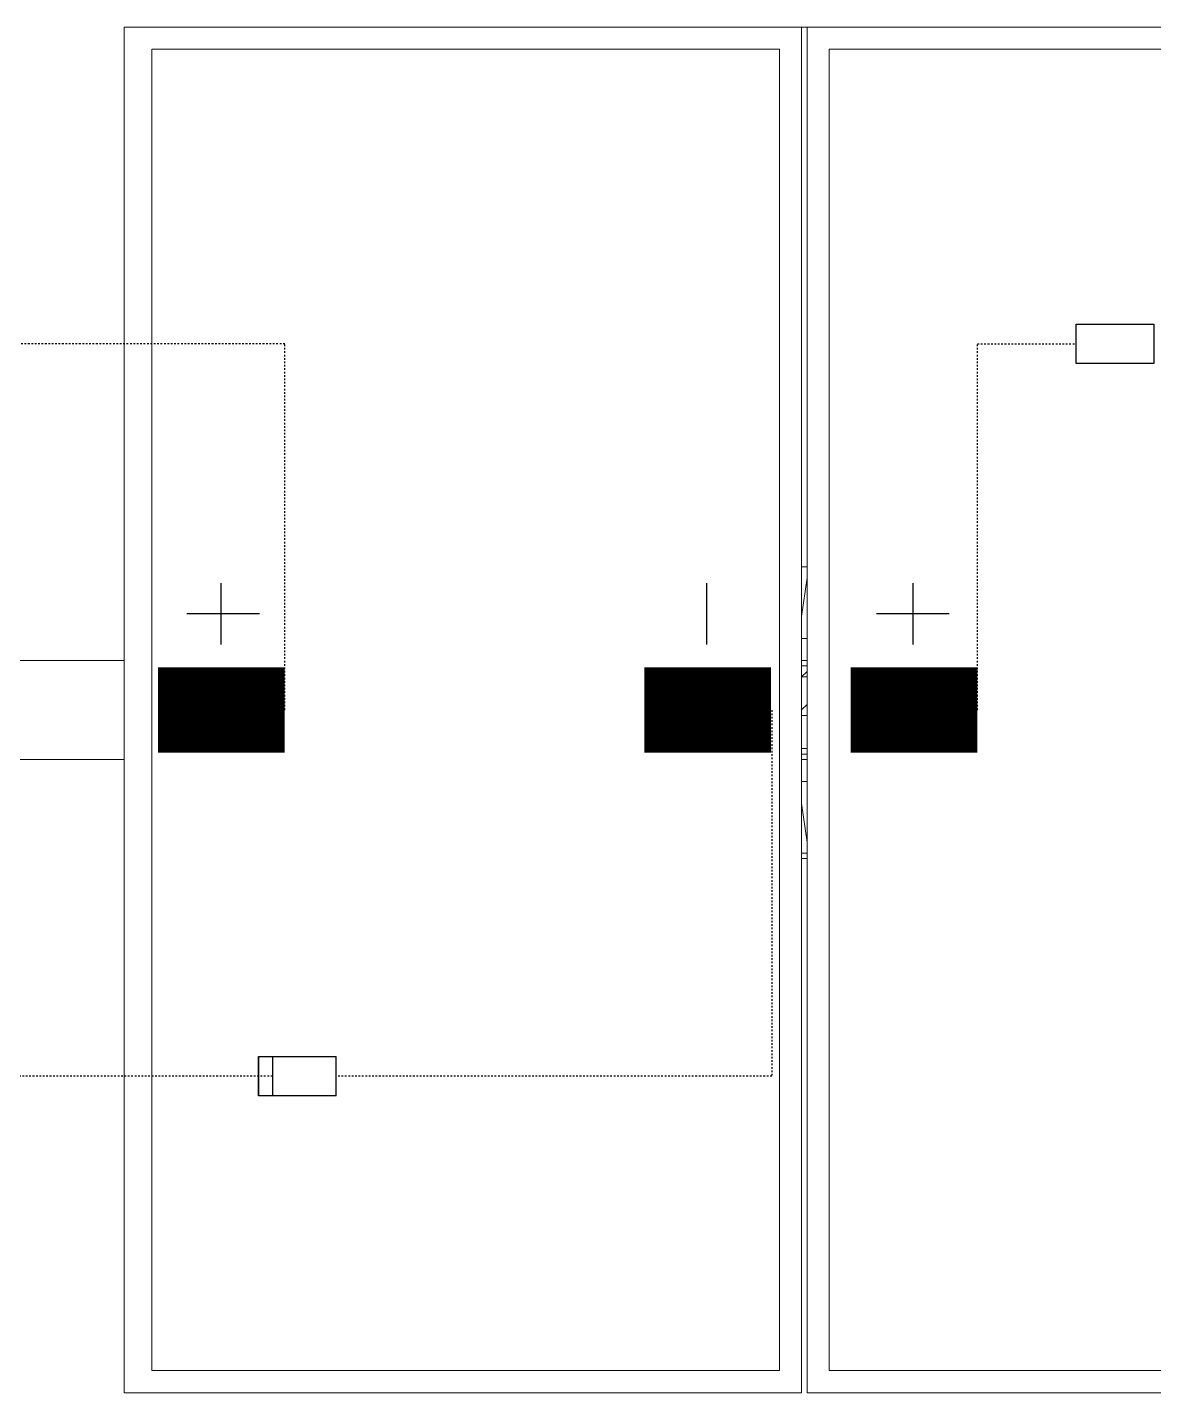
# Model space of a CAD drawing. Header units: feet. Extents: x -9903 to 12307, y -41 to 4121.
# Drawn here: x 5405 to 5471.3, y 3657.8 to 3738.1 of the extents above; entities that cross this region are included whole.
import ezdxf

# ---------------------------------------------------------------- set-up
doc = ezdxf.new("R2010")
doc.units = ezdxf.units.FT
doc.header["$MEASUREMENT"] = 0
doc.linetypes.add('HIDDEN', pattern=[0.375, 0.25, -0.125])
for name, color, linetype in [('E-HARN-COMP', 8, 'Continuous'), ('E-TRNK-CABL-NEG', 6, 'HIDDEN'), ('E-TRUNK-CABLE-POS', 6, 'HIDDEN'), ('Polarity-Text', 7, 'Continuous')]:
    doc.layers.add(name, color=color, linetype=linetype)

# ---------------------------------------------------------------- blocks, each defined once
blk = doc.blocks.new('A$C47dfd34d')
at = {"lineweight": 5}
for points in [[(6.06642, 0.41332), (6.06642, 0), (6.27141, 0), (6.27141, 0.41332)], [(6.06642, 0), (6.06642, 0.41332)], [(6.27308, 0.41332), (6.27308, 0), (6.47807, 0), (6.47807, 0.41332)], [(6.27308, 0), (6.27308, 0.41332)], [(6.26475, 0.40665), (6.26475, 0.00667), (6.07475, 0.00667), (6.07475, 0.40665)], [(6.07475, 0.00667), (6.07475, 0.40665)], [(6.4714, 0.40665), (6.4714, 0.00667), (6.27974, 0.00667), (6.27974, 0.40665)], [(6.27974, 0.00667), (6.27974, 0.40665)], [(6.27308, 0.24999), (6.27141, 0.24999)]]:
    blk.add_lwpolyline(points, close=True, dxfattribs=at)
for points in [[(8.12634, 0.41332), (6.06642, 0.41332)], [(6.27308, 0), (6.27308, 0.41332)], [(6.27974, 0.00667), (6.27974, 0.40665)], [(6.27141, 0.23499), (6.27308, 0.24666), (6.27308, 0.24332)], [(6.06642, 0.22166), (6.00476, 0.22166), (6.00476, 0.19166), (6.00142, 0.19166), (5.99976, 0.19166), (5.99976, 0.17166), (5.99809, 0.17166), (5.99809, 0.19166), (5.99809, 0.22166), (5.99976, 0.22166), (6.00142, 0.22166), (6.00142, 0.23999), (6.00309, 0.23999), (6.00142, 0.23999), (6.00142, 0.22166), (6.00476, 0.22166), (6.00476, 0.24166), (6.00142, 0.24166), (6.00142, 0.22166)], [(6.27141, 0.22832), (6.27308, 0.22832)], [(6.27308, 0.22166), (6.27141, 0.22166)], [(6.27141, 0.21999), (6.27308, 0.21999)], [(6.27308, 0.21666), (6.27141, 0.21666), (6.27308, 0.21832)], [(6.27141, 0.20666), (6.27308, 0.20832)], [(6.27308, 0.20499), (6.27141, 0.20499)], [(6.27141, 0.19499), (6.27308, 0.19499)], [(6.00476, 0.19166), (6.06642, 0.19166)], [(6.27308, 0.19333), (6.27141, 0.19333)], [(6.27141, 0.19166), (6.27308, 0.19166)], [(6.27308, 0.18499), (6.27141, 0.18499)], [(6.27308, 0.16999), (6.27308, 0.16666), (6.27141, 0.17833)], [(6.27308, 0.16666), (6.27308, 0.16666)], [(6.27141, 0.16333), (6.27308, 0.16333)], [(6.27141, 0.16166), (6.27308, 0.16166)]]:
    blk.add_lwpolyline(points, dxfattribs=at)

msp = doc.modelspace()

# ---------------------------------------------------------------- linework, layer by layer
at = {"layer": 'E-HARN-COMP'}
msp.add_line((5423.212, 3675.238), (5418.648, 3675.238), dxfattribs=at)
msp.add_lwpolyline([(5471.279, 3720.634), (5471.279, 3718.309), (5466.715, 3718.309), (5466.715, 3720.634)], close=True, dxfattribs=at)
at = {"layer": 'E-HARN-COMP', "const_width": 5}
for points in [[(5420.187, 3697.936), (5412.732, 3697.936)], [(5441.326, 3697.936), (5448.781, 3697.936)], [(5460.916, 3697.936), (5453.462, 3697.936)]]:
    msp.add_lwpolyline(points, dxfattribs=at)
at = {"layer": 'E-HARN-COMP'}
for points in [[(5418.648, 3677.563), (5418.648, 3675.238)], [(5418.648, 3675.238), (5418.648, 3677.563), (5423.212, 3677.563)], [(5419.462, 3677.563), (5419.462, 3675.238)], [(5423.212, 3675.238), (5423.212, 3677.563)]]:
    msp.add_lwpolyline(points, dxfattribs=at)
at = {"layer": 'E-TRNK-CABL-NEG', "ltscale": 0.1}
for points in [[(5460.916, 3697.936), (5460.916, 3719.471), (5466.715, 3719.471)], [(5448.826, 3697.936), (5448.826, 3676.401), (5423.212, 3676.401)]]:
    msp.add_lwpolyline(points, dxfattribs=at)
at = {"layer": 'E-TRUNK-CABLE-POS', "ltscale": 0.1}
for points in [[(5420.187, 3697.936), (5420.187, 3719.471), (5373.474, 3719.471)], [(5419.462, 3676.401), (5384.857, 3676.401), (5384.857, 3697.936)]]:
    msp.add_lwpolyline(points, dxfattribs=at)
at = {"layer": 'Polarity-Text'}
for p, q in [((5416.422, 3705.401), (5416.422, 3701.781)), ((5444.977, 3705.401), (5444.977, 3701.781)), ((5457.112, 3705.401), (5457.112, 3701.781)), ((5418.698, 3703.591), (5414.424, 3703.591)), ((5459.249, 3703.591), (5454.975, 3703.591))]:
    msp.add_line(p, q, dxfattribs=at)

# ---------------------------------------------------------------- block references
at = {"xscale": 194.318304, "yscale": 194.318304, "zscale": 194.318304}
msp.add_blockref('A$C47dfd34d', (4231.926, 3657.779), dxfattribs=at)

doc.saveas('drawing.dxf')
